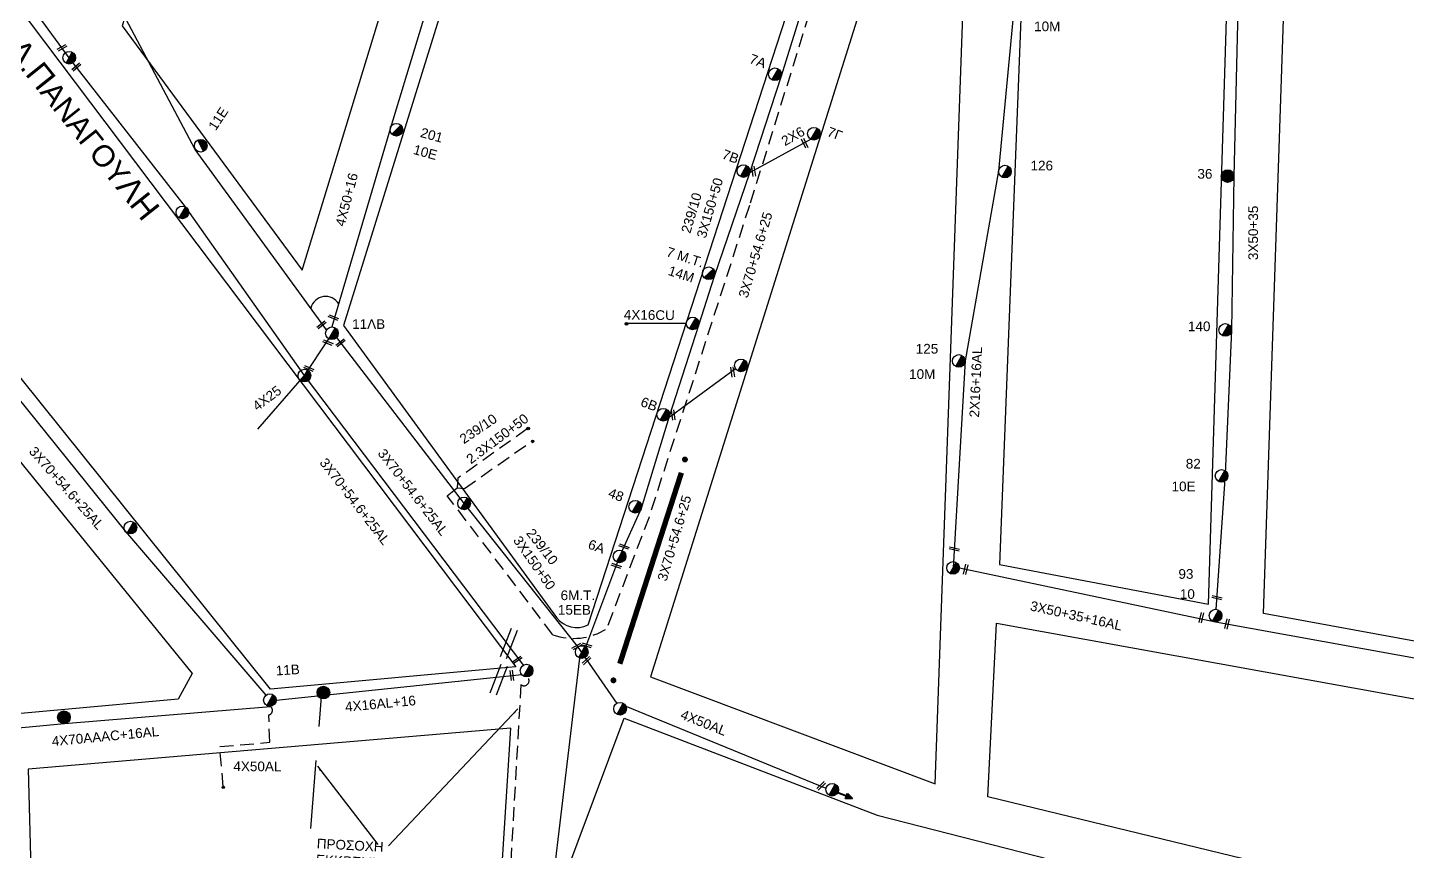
# Model space of a CAD drawing. Header units: millimetres. Extents: x 3156 to 5307, y 1191 to 2273.
# Drawn here: x 4857.1 to 5114.1, y 1718.2 to 1871.7 of the extents above; entities that cross this region are included whole.
import ezdxf

# ---------------------------------------------------------------- set-up
doc = ezdxf.new("R2010")
doc.units = ezdxf.units.MM
doc.linetypes.add('DASHED', pattern=[19.05, 12.7, -6.35])
for name, color, linetype in [('Pillar OTE', 7, 'Continuous'), ('Άγνωστα', 7, 'Continuous'), ('Γυμνά εναέρια ΧΤ και ΦΟΠ (3Φ)   4x50+16AL', 7, 'Continuous'), ('Εναέρια παροχή ΧΤ 4x16', 7, 'SYN_LINE'), ('Εναέρια παροχή ΧΤ 4x25', 7, 'SYN_LINE'), ('Επίτονοι', 7, 'Continuous'), ('Επιγραφές - Σχήματα', 7, 'Continuous'), ('Καλώδια ΧΤ   3x150+50AL', 7, 'DASHED'), ('Καλώδια ΧΤ   3x150+50CU', 7, 'DASHED'), ('Καλώδια ΧΤ   3x150AL+50CU', 7, 'DASHED'), ('Καλώδια ΧΤ   4x50AL', 7, 'DASHED'), ('Μηχανική τομή', 7, 'Continuous'), ('Στύλος Ξύλινος', 7, 'Continuous'), ('Στύλος Ξύλινος @ 1', 7, 'Continuous'), ('Στύλος ΦΜ', 7, 'Continuous'), ('Στύλος ΦΜ @ 1', 7, 'Continuous'), ('Συνδέσεις', 7, 'Continuous'), ('Συνεστραμμένα ΧΤ   3x70+54.6+25 AL', 7, 'SYN_LINE'), ('Τομή', 7, 'Continuous'), ('Υπόβαθρο ΔΕΗ', 7, 'Continuous'), ('Υπόγεια καλώδια Παροχών ΧΤ   4x25', 7, 'DASHED')]:
    doc.layers.add(name, color=color, linetype=linetype)
doc.styles.add('arial', font='arial.ttf')
doc.styles.get("Standard").update_dxf_attribs({"font": 'arial.ttf'})
doc.linetypes.add('SYN_LINE', pattern='A,0.5,-0.0001,["/\\/\\/\\/",Standard,S=0.1,R=0,X=0,Y=-0.05],-0.25', length=0.7501)
doc.dimstyles.new('ISO-25', dxfattribs={"dimtxt": 2.5, "dimasz": 2.5, "dimexe": 1.25, "dimexo": 0.625, "dimtad": 1, "dimtxsty": 'Standard', "dimcen": 2.5, "dimadec": 0, "dimazin": 0, "dimtfac": 1, "dimtmove": 0, "dimatfit": 3, "dimfxl": 1, "dimarcsym": 0})

# ---------------------------------------------------------------- blocks, each defined once
blk = doc.blocks.new('ΥΠΑΡΧΩΝ ΤΣΙΜΕΝΤΕΝΙΟΣ ΣΤΥΛΟΣ')
at = {"layer": 'Στύλος ΦΜ'}
blk.add_hatch(color=7, dxfattribs=at).paths.add_polyline_path([(-1.29, -2.28, 0.574793), (2.62, 0, 0.268822), (1.3, 2.27)])
at = {"layer": 'Στύλος ΦΜ', "color": 7}
blk.add_line((-1.29, -2.28), (1.3, 2.27), dxfattribs=at)
blk.add_circle((0, 0), 2.62, dxfattribs=at)
at = {"layer": 'Στύλος ΦΜ', "flags": 4}
for tag, p in [('ΑΡΙΘΜΟΣ', (-4.68, 8.05)), ('ΤΥΠΟΣ', (-4.91, 3.03))]:
    blk.add_attdef(tag, p, '', height=4, dxfattribs=at)
blk = doc.blocks.new('ΥΠΑΡΧΩΝ ΞΥΛΙΝΟΣ ΣΤΥΛΟΣ')
at = {"layer": 'Στύλος Ξύλινος'}
h = blk.add_hatch(color=7, dxfattribs=at)
h.paths.add_polyline_path([(-2.62, 0, 0.270008), (-1.29, -2.28), (1.3, 2.27, 0.576266)])
h.paths.add_polyline_path([(-1.29, -2.28, 0.574793), (2.62, 0, 0.268822), (1.3, 2.27)])
at = {"layer": 'Στύλος Ξύλινος', "color": 7}
blk.add_line((-1.29, -2.28), (1.3, 2.27), dxfattribs=at)
blk.add_circle((0, 0), 2.62, dxfattribs=at)
at = {"layer": 'Στύλος Ξύλινος', "flags": 4}
for tag, p in [('ΑΡΙΘΜΟΣ', (-4.91, 8.6)), ('ΤΥΠΟΣ', (-4.85, 3.39))]:
    blk.add_attdef(tag, p, '', height=4, dxfattribs=at)
blk = doc.blocks.new('ΜΗΧΑΝΙΚΗ ΤΟΜΗ')
at = {"layer": 'Μηχανική τομή', "ltscale": 40}
for p, q in [((-1.89, 0.78), (1.89, 0.78)), ((1.89, 0), (-1.89, 0))]:
    blk.add_line(p, q, dxfattribs=at)
blk = doc.blocks.new('ΤΟΜΗ')
at = {"layer": 'Τομή', "ltscale": 40}
for p, q in [((-5.68, 0), (5.68, 0)), ((5.68, -2.33), (-5.68, -2.33))]:
    blk.add_line(p, q, dxfattribs=at)
blk = doc.blocks.new('_ΣΥΝΔΕΣΗ')
at = {"layer": 'Συνδέσεις', "linetype": 'SYN_LINE', "ltscale": 40}
blk.add_hatch(color=256, dxfattribs=at).paths.add_polyline_path([(0.5, -0.01, 1), (-0.5, -0.01, 1)])
at = {"layer": 'Συνδέσεις'}
blk.add_circle((0, -0.01), 0.5, dxfattribs=at)
blk = doc.blocks.new('ΕΠΙΤΟΝΟΣ')
at = {"layer": 'Επίτονοι', "lineweight": 40, "ltscale": 40}
blk.add_hatch(color=256, dxfattribs=at).paths.add_polyline_path([(-1.13, 6.47), (0, 9.1), (1.13, 6.47)])
for p, q in [((-1.13, 6.47), (0, 9.1)), ((1.13, 6.47), (-1.13, 6.47)), ((-1.13, 6.47), (0, 6.47)), ((0, 9.1), (1.13, 6.47)), ((0, 6.47), (0, 0))]:
    blk.add_line(p, q, dxfattribs=at)

msp = doc.modelspace()

# ---------------------------------------------------------------- hatches: boundary and pattern name
at = {"layer": 'Pillar OTE', "ltscale": 40}
h = msp.add_hatch(color=1, dxfattribs=at)
h.dxf.hatch_style = 1
h.paths.add_polyline_path([(4980.07, 1791.2, 1), (4978.96, 1791.2, 1)])
h = msp.add_hatch(color=1, dxfattribs=at)
h.dxf.hatch_style = 1
h.paths.add_polyline_path([(4966.75, 1750.05, 1), (4965.64, 1750.05, 1)])

# ---------------------------------------------------------------- linework, layer by layer
at = {"color": 1, "const_width": 1}
msp.add_lwpolyline([(4978.85, 1788.72), (4967.38, 1753.14)], dxfattribs=at)
at = {"layer": 'Άγνωστα'}
for points in [[(5090.03, 1982.51), (5086.94, 1953.1), (5085.83, 1907.51), (5082.59, 1877.62), (5081.77, 1843.98), (5081.35, 1815.3), (5080.17, 1788.44), (5078.43, 1763.28)], [(5040.57, 1873.07), (5037.95, 1844.95), (5031.71, 1809.56), (5029.46, 1771.01)], [(5030.63, 1771.01), (5078.35, 1760.93), (5126.05, 1752.34)], [(4954.89, 1712.09), (4959.92, 1754.21)]]:
    msp.add_lwpolyline(points, dxfattribs=at)
at = {"layer": 'Άγνωστα', "color": 2, "linetype": 'SYN_LINE', "ltscale": 15}
for points in [[(4991.59, 1844.63), (5002.95, 1850.85)], [(4976.76, 1799.22), (4988.92, 1808.14)]]:
    msp.add_lwpolyline(points, dxfattribs=at)
at = {"layer": 'Άγνωστα', "color": 62}
for points in [[(4903.37, 1746.36), (4949.1, 1751.13)], [(4764.82, 1728.85), (4805.71, 1736.37), (4830.83, 1738.92), (4863.94, 1742.01), (4902.29, 1745.19)]]:
    msp.add_lwpolyline(points, dxfattribs=at)
at = {"layer": 'Άγνωστα', "color": 7, "linetype": 'DASHED'}
msp.add_lwpolyline([(4889.52, 1385.89), (4892.65, 1513.63), (4911.89, 1747.8)], dxfattribs=at)
at = {"layer": 'Γυμνά εναέρια ΧΤ και ΦΟΠ (3Φ)   4x50+16AL', "color": 151}
msp.add_lwpolyline([(4970.93, 2001.83), (4963.24, 1977.54), (4954.51, 1949.79), (4944.54, 1918.14), (4934.47, 1885.34), (4924.64, 1852.96), (4913.75, 1815.88)], dxfattribs=at)
at = {"layer": 'Εναέρια παροχή ΧΤ 4x16', "color": 2, "linetype": 'SYN_LINE', "ltscale": 10}
msp.add_lwpolyline([(4979.72, 1816.52), (4968.83, 1816.54)], dxfattribs=at)
at = {"layer": 'Εναέρια παροχή ΧΤ 4x25', "color": 2, "linetype": 'SYN_LINE', "ltscale": 10}
msp.add_lwpolyline([(4899.98, 1796.84), (4908.64, 1806.83), (4913.17, 1813.68)], dxfattribs=at)
at = {"layer": 'Καλώδια ΧΤ   3x150+50AL', "color": 6, "ltscale": 0.2}
msp.add_lwpolyline([(4950.14, 1796.9), (4937.22, 1787.7), (4937.09, 1785.91), (4938.44, 1785.77), (4950.93, 1794.58)], dxfattribs=at)
at = {"layer": 'Καλώδια ΧΤ   3x150+50CU', "ltscale": 0.2}
msp.add_lwpolyline([(4948.96, 1749.25), (4946.65, 1708.99)], dxfattribs=at)
msp.add_arc((4949.54, 1749.98), 0.935, 231.9138, 49.0274, dxfattribs=at)
at = {"layer": 'Καλώδια ΧΤ   3x150AL+50CU', "color": 6, "linetype": 'DASHED', "ltscale": 0.2}
msp.add_lwpolyline([(5028.19, 1896.2), (5010.56, 1899.56), (4991.54, 1838.54), (4972.82, 1780.48), (4964.92, 1759.65, -0.234233), (4954.92, 1758.56), (4935.25, 1784.44), (4937.09, 1785.91)], format="xyb", dxfattribs=at)
at = {"layer": 'Καλώδια ΧΤ   3x150AL+50CU', "color": 0, "linetype": 'Continuous', "ltscale": 0.2}
msp.add_arc((4912.58, 1818.74), 2.83, 30.4459, 166.6153, dxfattribs=at)
at = {"layer": 'Καλώδια ΧΤ   4x50AL', "color": 2, "linetype": 'Continuous', "ltscale": 0.2}
msp.add_lwpolyline([(4968.51, 1745.24), (5005.75, 1729.96)], dxfattribs=at)
at = {"layer": 'Καλώδια ΧΤ   4x50AL', "color": 62, "ltscale": 0.2}
msp.add_lwpolyline([(4893.5, 1730.24), (4892.86, 1737.71), (4902.18, 1738.51), (4902, 1743.61, 0.662001), (4902.29, 1745.19, -1.680785)], format="xyb", dxfattribs=at)
at = {"layer": 'Συνεστραμμένα ΧΤ   3x70+54.6+25 AL', "color": 5, "ltscale": 20}
msp.add_lwpolyline([(4949.52, 1752.84), (4908.64, 1806.83), (4886.49, 1838.25), (4864.81, 1866.03), (4840.47, 1899.26), (4817.26, 1930.8), (4810.44, 1937.74)], dxfattribs=at)
at = {"layer": 'Συνεστραμμένα ΧΤ   3x70+54.6+25 AL', "color": 2, "linetype": 'SYN_LINE', "ltscale": 13}
msp.add_lwpolyline([(5008.49, 1898.16), (4997.41, 1862.61), (4991.54, 1844.56), (4984.98, 1825.31), (4982.06, 1816.17), (4976.6, 1799.18), (4971.38, 1782.05), (4967.32, 1773.12), (4960.96, 1756.21)], dxfattribs=at)
at = {"layer": 'Συνεστραμμένα ΧΤ   3x70+54.6+25 AL', "color": 151, "ltscale": 20}
msp.add_lwpolyline([(4912.76, 1815.33), (4888.27, 1848.97), (4868.92, 1885.51)], dxfattribs=at)
at = {"layer": 'Συνεστραμμένα ΧΤ   3x70+54.6+25 AL', "color": 2, "ltscale": 20}
msp.add_lwpolyline([(4914.63, 1813.91), (4938.22, 1783.16), (4959.45, 1756.43), (4966.8, 1745.76)], dxfattribs=at)
at = {"layer": 'Συνεστραμμένα ΧΤ   3x70+54.6+25 AL', "color": 62, "ltscale": 20}
msp.add_lwpolyline([(4851.36, 1807.45), (4875.3, 1777.76), (4901.42, 1747.26)], dxfattribs=at)
at = {"layer": 'Υπόβαθρο ΔΕΗ'}
msp.add_line((4857.2, 1733.52), (4859.72, 1632.4), dxfattribs=at)
for points in [[(4960.68, 1998.28), (4919.21, 2014.07), (4874.71, 1871.96), (4908.24, 1826.48), (4960.68, 1998.28)], [(5082.79, 1952.03), (5045.66, 1965.54), (5038.1, 1771.63), (5077.04, 1764.22), (5082.79, 1952.03)], [(4948.02, 1752.58), (4902.3, 1748.43), (4793.47, 1884.01), (4814.8, 1929.15), (4948.02, 1752.58)], [(5220.85, 1738.03), (5087.3, 1762.52), (5091.82, 1897.21), (5230.16, 1860.06), (5220.85, 1738.03)], [(5031.93, 1891.22), (5018, 1893.66), (4973.12, 1750.69), (5026.13, 1730.77), (5031.93, 1891.22)], [(4887.69, 1751.35), (4885.12, 1746.57), (4841.46, 1742.59), (4800.53, 1779.07), (4754.45, 1799.46), (4788.31, 1873.68), (4887.69, 1751.35)], [(5217.77, 1684.23), (5035.96, 1728.35), (5037.56, 1760.68), (5220.63, 1727.55), (5217.77, 1684.23)], [(4858.3, 1512.81), (4933.17, 1520.67), (4940.57, 1638.18), (4947.09, 1741.16), (4857.2, 1733.52)]]:
    msp.add_lwpolyline(points, dxfattribs=at)
for points in [[(5030.14, 1971.57), (4971.15, 1993.99), (4915.92, 1816.17), (4955.6, 1761.79, 0.368171), (4961.49, 1760.38), (5030.14, 1971.57)], [(4944.3, 1520.31), (4956.76, 1712.47), (4968.22, 1743), (5015.35, 1724.94), (5210.22, 1675.07, -0.384036), (5235, 1637.82)]]:
    msp.add_lwpolyline(points, format="xyb", dxfattribs=at)

# ---------------------------------------------------------------- block references
at = {"layer": 'Επίτονοι', "xscale": 0.4499999999998181, "yscale": 0.4499999999998181, "zscale": 0.4499999999998181, "rotation": 249.0011461524945}
msp.add_blockref('ΕΠΙΤΟΝΟΣ', (5006.9, 1729.52), dxfattribs=at)
at = {"layer": 'Μηχανική τομή'}
for p, xscale, yscale, zscale, rotation in [((4863.57, 1867.73), 0.4999999999999033, 0.4999999999999033, 0.4999999999999033, 28.72907538352772), ((4866.27, 1864.16), 0.499999999999958, 0.499999999999958, 0.499999999999958, 39.52261706375083), ((5002, 1850.2), 0.5000000000000732, 0.5000000000000732, 0.5000000000000732, 114.7400067596221), ((4992.5, 1844.9), 0.5000000000000732, 0.5000000000000732, 0.5000000000000732, 97.94330453248136), ((4913.95, 1817.45), 0.5000000000000732, 0.5000000000000732, 0.5000000000000732, 338.1214736756805), ((4911.94, 1816.13), 0.5000000000000732, 0.5000000000000732, 0.5000000000000732, 37.14367921048666), ((4912.94, 1812.77), 0.5000000000000732, 0.5000000000000732, 0.5000000000000732, 338.1214736756805), ((4915.49, 1812.76), 0.5000000000000732, 0.5000000000000732, 0.5000000000000732, 37.14367921048666), ((4909.38, 1807.96), 0.5000000000000732, 0.5000000000000732, 0.5000000000000732, 338.1214736756805), ((4988.59, 1807.51), 0.500000000000073, 0.500000000000073, 0.500000000000073, 97.94330453248136), ((4977.52, 1799.49), 0.500000000000073, 0.500000000000073, 0.500000000000073, 97.94330453248136), ((4968.09, 1774.78), 0.4999999999999405, 0.4999999999999405, 0.4999999999999405, 340.3151915336663), ((5029.65, 1774.31), 0.4999999999997189, 0.4999999999997189, 0.4999999999997189, 346.9428841842139), ((4966.68, 1771.22), 0.4999999999999405, 0.4999999999999405, 0.4999999999999405, 340.3151915336663), ((5032.02, 1770.68), 0.4999999999999404, 0.4999999999999404, 0.4999999999999404, 76.94288418421974), ((5078.57, 1765.27), 0.4999999999999548, 0.4999999999999548, 0.4999999999999548, 347.7245267222033), ((5075.89, 1761.68), 0.4999999999999404, 0.4999999999999404, 0.4999999999999404, 76.94288418421974), ((5080.7, 1760.53), 0.4999999999999404, 0.4999999999999404, 0.4999999999999404, 76.94288418421974), ((4959.49, 1756.19), 0.4999999999998454, 0.4999999999998454, 0.4999999999998454, 28.90715250551508), ((4961.13, 1756.4), 0.4999999999999459, 0.4999999999999459, 0.4999999999999459, 342.027561238908), ((4948.38, 1753.71), 0.4999999999999404, 0.4999999999999404, 0.4999999999999404, 33.42887932294425), ((4961.31, 1753.59), 0.4999999999999459, 0.4999999999999459, 0.4999999999999459, 43.14586673384584), ((4947.46, 1750.99), 0.4999999999999404, 0.4999999999999404, 0.4999999999999404, 97.48745337725899), ((5005.02, 1730.26), 0.4999999999999459, 0.4999999999999459, 0.4999999999999459, 43.14586673384584)]:
    msp.add_blockref('ΜΗΧΑΝΙΚΗ ΤΟΜΗ', p, dxfattribs=dict(at, xscale=xscale, yscale=yscale, zscale=zscale, rotation=rotation))
at = {"layer": 'Στύλος Ξύλινος @ 1', "ltscale": 40}
ref = msp.add_blockref('ΥΠΑΡΧΩΝ ΞΥΛΙΝΟΣ ΣΤΥΛΟΣ', (5080.59, 1843.98), dxfattribs=dict(at, xscale=0.4499999999998181, yscale=0.4499999999998181, zscale=0.4499999999998181))
ref.add_attrib('ΤΥΠΟΣ', '36', (5074.98, 1843.51), dxfattribs={"layer": '', "height": 1.8, "flags": 4})
at = {"layer": 'Στύλος Ξύλινος @ 1', "ltscale": 40, "xscale": 0.4499999999998181, "yscale": 0.4499999999998181, "zscale": 0.4499999999998181}
for p in [(4912.16, 1747.77), (4863.83, 1743.18)]:
    msp.add_blockref('ΥΠΑΡΧΩΝ ΞΥΛΙΝΟΣ ΣΤΥΛΟΣ', p, dxfattribs=at)
at = {"layer": 'Στύλος ΦΜ @ 1', "ltscale": 40}
ref = msp.add_blockref('ΥΠΑΡΧΩΝ ΤΣΙΜΕΝΤΕΝΙΟΣ ΣΤΥΛΟΣ', (5040.57, 1874.25), dxfattribs=dict(at, xscale=0.4499999999998181, yscale=0.4499999999998181, zscale=0.4499999999998181))
ref.add_attrib('ΤΥΠΟΣ', '128', (5045.31, 1874.67), dxfattribs={"layer": '', "height": 1.8, "flags": 4})
ref.add_attrib('ΑΡΙΘΜΟΣ', '10M', (5044.56, 1870.98), dxfattribs={"layer": '', "height": 1.8, "flags": 4})
at = {"layer": 'Στύλος ΦΜ @ 1', "ltscale": 40, "xscale": 0.4499999999998181, "yscale": 0.4499999999998181, "zscale": 0.4499999999998181}
for p in [(4864.81, 1866.03), (4996.28, 1862.96), (5003.53, 1851.88), (4990.42, 1844.92), (4885.9, 1837.23), (4980.94, 1816.53), (4989.94, 1808.73), (4908.63, 1806.83), (4975.48, 1799.54), (4938.36, 1783.02), (4970.25, 1782.4), (4876.22, 1778.5), (4967.33, 1773.13), (5029.46, 1771.01), (4950.01, 1751.86), (4902.19, 1746.36), (4967.44, 1744.76), (5006.94, 1729.67)]:
    msp.add_blockref('ΥΠΑΡΧΩΝ ΤΣΙΜΕΝΤΕΝΙΟΣ ΣΤΥΛΟΣ', p, dxfattribs=at)
at = {"layer": 'Στύλος ΦΜ @ 1', "ltscale": 40}
ref = msp.add_blockref('ΥΠΑΡΧΩΝ ΤΣΙΜΕΝΤΕΝΙΟΣ ΣΤΥΛΟΣ', (4889.31, 1849.65), dxfattribs=dict(at, xscale=0.4499999999999355, yscale=0.4499999999999355, zscale=0.4499999999999355, rotation=56.69331357410321))
ref.add_attrib('ΤΥΠΟΣ', '11E', (4892.1, 1852.33), dxfattribs={"layer": '', "height": 1.8, "rotation": 56.6933, "flags": 4})
ref = msp.add_blockref('ΥΠΑΡΧΩΝ ΤΣΙΜΕΝΤΕΝΙΟΣ ΣΤΥΛΟΣ', (4925.77, 1852.62), dxfattribs=dict(at, xscale=0.4499999999995792, yscale=0.4499999999995792, zscale=0.4499999999995792, rotation=344.5824631846908))
ref.add_attrib('ΤΥΠΟΣ', '201', (4930.09, 1851.31), dxfattribs={"layer": '', "height": 1.8, "rotation": 344.5825, "flags": 4})
ref.add_attrib('ΑΡΙΘΜΟΣ', '10E', (4928.76, 1848.15), dxfattribs={"layer": '', "height": 1.8, "rotation": 344.5825, "flags": 4})
ref = msp.add_blockref('ΥΠΑΡΧΩΝ ΤΣΙΜΕΝΤΕΝΙΟΣ ΣΤΥΛΟΣ', (5039.12, 1844.84), dxfattribs=dict(at, xscale=0.4499999999998181, yscale=0.4499999999998181, zscale=0.4499999999998181))
ref.add_attrib('ΤΥΠΟΣ', '126', (5043.89, 1845.05), dxfattribs={"layer": '', "height": 1.8, "flags": 4})
ref = msp.add_blockref('ΥΠΑΡΧΩΝ ΤΣΙΜΕΝΤΕΝΙΟΣ ΣΤΥΛΟΣ', (4983.96, 1825.89), dxfattribs=dict(at, xscale=0.4499999999997393, yscale=0.4499999999997393, zscale=0.4499999999997393, rotation=342.1302222687082))
ref.add_attrib('ΤΥΠΟΣ', '7 M.T.', (4975.9, 1829.12), dxfattribs={"layer": '', "height": 1.8, "rotation": 342.1302, "flags": 4})
ref.add_attrib('ΑΡΙΘΜΟΣ', '14M', (4976.23, 1825.61), dxfattribs={"layer": '', "height": 1.8, "rotation": 342.1302, "flags": 4})
ref = msp.add_blockref('ΥΠΑΡΧΩΝ ΤΣΙΜΕΝΤΕΝΙΟΣ ΣΤΥΛΟΣ', (4913.75, 1814.7), dxfattribs=dict(at, xscale=0.4499999999998181, yscale=0.4499999999998181, zscale=0.4499999999998181))
ref.add_attrib('ΤΥΠΟΣ', '11ΛB', (4917.52, 1815.53), dxfattribs={"layer": '', "height": 1.8, "flags": 4})
ref = msp.add_blockref('ΥΠΑΡΧΩΝ ΤΣΙΜΕΝΤΕΝΙΟΣ ΣΤΥΛΟΣ', (5080.17, 1815.32), dxfattribs=dict(at, xscale=0.4499999999998181, yscale=0.4499999999998181, zscale=0.4499999999998181))
ref.add_attrib('ΤΥΠΟΣ', '140', (5073.21, 1815.1), dxfattribs={"layer": '', "height": 1.8, "flags": 4})
ref = msp.add_blockref('ΥΠΑΡΧΩΝ ΤΣΙΜΕΝΤΕΝΙΟΣ ΣΤΥΛΟΣ', (5030.53, 1809.56), dxfattribs=dict(at, xscale=0.4499999999998181, yscale=0.4499999999998181, zscale=0.4499999999998181))
ref.add_attrib('ΤΥΠΟΣ', '125', (5022.51, 1810.93), dxfattribs={"layer": '', "height": 1.8, "flags": 4})
ref.add_attrib('ΑΡΙΘΜΟΣ', '10M', (5021.27, 1806.2), dxfattribs={"layer": '', "height": 1.8, "flags": 4})
ref = msp.add_blockref('ΥΠΑΡΧΩΝ ΤΣΙΜΕΝΤΕΝΙΟΣ ΣΤΥΛΟΣ', (5079.47, 1788.15), dxfattribs=dict(at, xscale=0.4499999999998181, yscale=0.4499999999998181, zscale=0.4499999999998181))
ref.add_attrib('ΤΥΠΟΣ', '82', (5072.81, 1789.51), dxfattribs={"layer": '', "height": 1.8, "flags": 4})
ref.add_attrib('ΑΡΙΘΜΟΣ', '10E', (5070.16, 1785.28), dxfattribs={"layer": '', "height": 1.8, "flags": 4})
ref = msp.add_blockref('ΥΠΑΡΧΩΝ ΤΣΙΜΕΝΤΕΝΙΟΣ ΣΤΥΛΟΣ', (5078.35, 1762.11), dxfattribs=dict(at, xscale=0.4499999999998181, yscale=0.4499999999998181, zscale=0.4499999999998181))
ref.add_attrib('ΤΥΠΟΣ', '93', (5071.44, 1768.97), dxfattribs={"layer": '', "height": 1.8, "flags": 4})
ref.add_attrib('ΑΡΙΘΜΟΣ', '10', (5071.71, 1765.23), dxfattribs={"layer": '', "height": 1.8, "flags": 4})
ref = msp.add_blockref('ΥΠΑΡΧΩΝ ΤΣΙΜΕΝΤΕΝΙΟΣ ΣΤΥΛΟΣ', (4960.3, 1755.33), dxfattribs=dict(at, xscale=0.4499999999998181, yscale=0.4499999999998181, zscale=0.4499999999998181))
ref.add_attrib('ΤΥΠΟΣ', '6M.T.', (4956.35, 1765), dxfattribs={"layer": '', "height": 1.8, "flags": 4})
ref.add_attrib('ΑΡΙΘΜΟΣ', '15EB', (4955.85, 1762.29), dxfattribs={"layer": '', "height": 1.8, "flags": 4})
at = {"layer": 'Συνδέσεις', "xscale": 0.4777242751394019, "yscale": 0.4777242751394019, "zscale": 0.4777242751394019}
for p in [(4968.64, 1816.48), (4950.3, 1796.97), (4951.14, 1794.57), (4893.52, 1730.14)]:
    msp.add_blockref('_ΣΥΝΔΕΣΗ', p, dxfattribs=at)
at = {"layer": 'Τομή', "xscale": 0.4999999999998101, "yscale": 0.4999999999998101, "zscale": 0.4999999999998101, "rotation": 248.8837369223515}
for p in [(4947.26, 1756.7), (4945.36, 1749.97)]:
    msp.add_blockref('ΤΟΜΗ', p, dxfattribs=at)

# ---------------------------------------------------------------- texts
at = {"ltscale": 40, "insert": (4938.57, 1791.71), "char_height": 1.8, "width": 43.5158, "attachment_point": 1, "rotation": 36.7846, "style": 'arial'}
msp.add_mtext('2.3X150+50', dxfattribs=at)
at = {"layer": 'Άγνωστα', "ltscale": 40, "char_height": 1.8, "width": 43.5158, "attachment_point": 1, "style": 'arial'}
for s, insert, rotation in [('7A', (4991.98, 1866.8), 339.6529), ('2X6', (4997.25, 1851.11), 29.4912), ('7Γ', (5006.47, 1853.21), 339.6529), ('7B', (4986.89, 1849.02), 339.6529), ('4X50+16', (4914.36, 1834.94), 75.5066), ('3X150+50', (4981.65, 1832.78), 73.4828), ('239/10', (4978.77, 1833.7), 73.4828), ('3X70+54.6+25', (4989.45, 1821.66), 73.5335), ('4X16CU', (4968.14, 1819.07), 359.358), ('6B', (4971.72, 1802.9), 339.6529), ('239/10', (4937.32, 1795.51), 34.0822), ('48', (4965.69, 1785.94), 339.6529), ('3X70+54.6+25', (4974.35, 1768.89), 73.5335), ('3X150+50', (4948.89, 1777.17), 305.1749), ('239/10', (4951.27, 1778.55), 307.9724), ('6A', (4961.92, 1776.37), 339.6529)]:
    msp.add_mtext(s, dxfattribs=dict(at, insert=insert, rotation=rotation))
at = {"layer": 'Άγνωστα', "char_height": 1.8, "width": 43.5158, "attachment_point": 1, "style": 'arial'}
for s, insert, rotation in [('3X50+35', (5084.46, 1828.34), 89.917), ('2X16+16AL', (5032.5, 1799.06), 87.5444), ('3X50+35+16AL', (5044.08, 1764.87), 347.4223), ('4X16AL+16', (4916.13, 1745.99), 5.4284), ('4X70AAAC+16AL', (4861.49, 1739.58), 5.4284)]:
    msp.add_mtext(s, dxfattribs=dict(at, insert=insert, rotation=rotation))
at = {"layer": 'Άγνωστα', "color": 1, "ltscale": 40, "insert": (4910.99, 1720.58), "char_height": 1.8, "width": 46.8576, "attachment_point": 1, "rotation": 356.8625, "style": 'arial'}
msp.add_mtext('ΠΡΟΣΟΧΗ \\PΕΚΚΡΕΜΕΙ ΚΑΤΑΣΚΕΥΑΣΤΙΚΟ \\PΑΠΟ ΔΠΑ', dxfattribs=at)
at = {"layer": 'Καλώδια ΧΤ   4x50AL', "ltscale": 0.2, "char_height": 1.8, "width": 43.5158, "attachment_point": 1, "style": 'arial'}
for insert, rotation in [((4979.19, 1744.66), 338.3259), ((4895.4, 1734.94), 359.8322)]:
    msp.add_mtext('4X50AL', dxfattribs=dict(at, insert=insert, rotation=rotation))
at = {"layer": 'Συνεστραμμένα ΧΤ   3x70+54.6+25 AL', "ltscale": 20, "width": 43.5158, "attachment_point": 1, "style": 'arial'}
for s, insert, char_height, rotation in [('A{\\H1.083x;Λ}.{\\H1.083x;Π}ANAΓOY{\\H1.083x;ΛH}', (4854.05, 1872.98), 4, 308.5973), ('3X70+54.6+25AL', (4858.54, 1793.81), 1.8, 311.3569), ('3X70+54.6+25AL', (4923.6, 1793.41), 1.8, 307.6942), ('3X70+54.6+25AL', (4912.77, 1791.68), 1.8, 307.6942)]:
    msp.add_mtext(s, dxfattribs=dict(at, insert=insert, char_height=char_height, rotation=rotation))
at = {"layer": 'Υπόγεια καλώδια Παροχών ΧΤ   4x25', "ltscale": 0.2, "char_height": 1.8, "width": 43.5158, "attachment_point": 1, "style": 'arial'}
for s, insert, rotation in [('4X25', (4898.76, 1801.58), 36.7846), ('11B', (4903.24, 1752.75), 3.7286)]:
    msp.add_mtext(s, dxfattribs=dict(at, insert=insert, rotation=rotation))

# ---------------------------------------------------------------- leaders
at = {"layer": 'Επιγραφές - Σχήματα', "color": 1, "ltscale": 40}
for points in [[(4948.39, 1744.72), (4924.29, 1719.21)], [(4911.04, 1734.05), (4922.31, 1719.47)]]:
    msp.add_leader(points, dimstyle='ISO-25', override={"dimasz": 1, "dimtad": 0}, dxfattribs=at)

doc.saveas('drawing.dxf')
